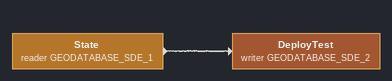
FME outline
State (reader GEODATABASE_SDE_1)
    -> DeployTest (writer GEODATABASE_SDE_2)
DeployTest (writer GEODATABASE_SDE_2)
